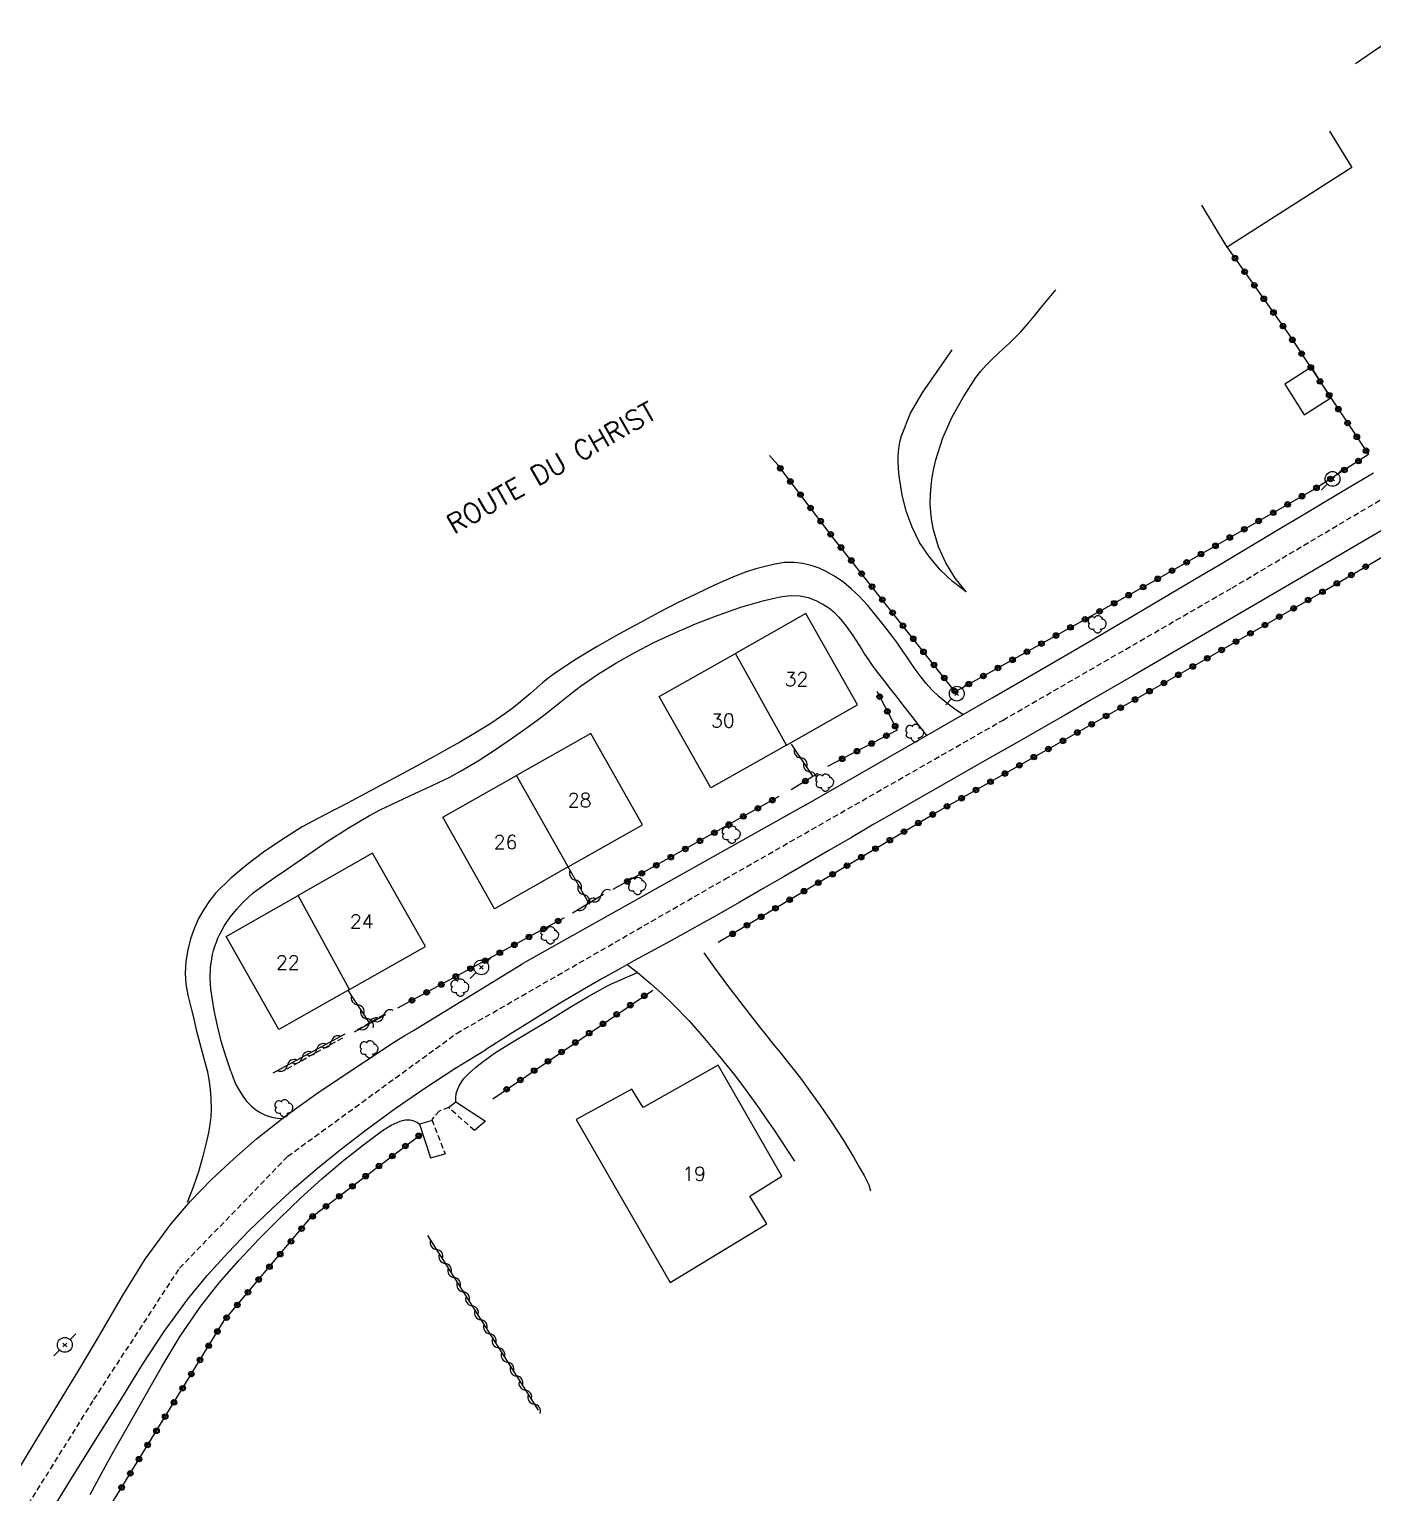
# Model space of a CAD drawing. Header units: millimetres. Extents: x 200000 to 201001, y 52999 to 54001.
# Drawn here: x 200751.3 to 200872.5, y 53816.2 to 53948.1 of the extents above; entities that cross this region are included whole.
import ezdxf
from ezdxf.enums import TextEntityAlignment as Align

# ---------------------------------------------------------------- set-up
doc = ezdxf.new("R2010")
doc.units = ezdxf.units.MM
doc.linetypes.add('DASHED', pattern=[0.75, 0.5, -0.25])
doc.layers.get('0').update_dxf_attribs({"linetype": 'CONTINUOUS'})
for name, color, linetype in [('W0001', 6, 'DASHED'), ('W0008', 7, 'CONTINUOUS'), ('W0017', 7, 'CONTINUOUS'), ('W0101', 7, 'CONTINUOUS'), ('W0104', 1, 'CONTINUOUS'), ('W0105', 7, 'CONTINUOUS'), ('W0112', 1, 'DASHED'), ('W0211', 2, 'CONTINUOUS'), ('W0214', 2, 'CONTINUOUS'), ('W0300', 7, 'CONTINUOUS'), ('W0310', 3, 'CONTINUOUS'), ('W0322', 7, 'CONTINUOUS'), ('W0323', 7, 'CONTINUOUS'), ('W0473', 7, 'CONTINUOUS'), ('W0989', 7, 'CONTINUOUS'), ('W0991', 7, 'CONTINUOUS'), ('W1102', 7, 'CONTINUOUS')]:
    doc.layers.add(name, color=color, linetype=linetype)
doc.styles.get("Standard").update_dxf_attribs({"font": 'romans.shx', "width": 0.85})

# ---------------------------------------------------------------- blocks, each defined once
blk = doc.blocks.new('T300')
for p, q in [((-0.8, 0.51), (-0.86, 0.34)), ((-0.86, 0.34), (-0.86, 0.17)), ((-0.86, 0.17), (-0.74, 0.06)), ((-0.69, 0.63), (-0.8, 0.51)), ((-0.8, -0.06), (-0.74, 0.06)), ((-0.74, 0.06), (-0.69, 0.11)), ((-0.57, 0.69), (-0.69, 0.63)), ((-0.46, 0.69), (-0.57, 0.69)), ((-0.29, 0.63), (-0.46, 0.69)), ((-0.29, 0.63), (-0.17, 0.74)), ((-0.23, 0.57), (-0.29, 0.63)), ((-0.17, 0.74), (-0.06, 0.8)), ((-0.06, 0.8), (0.06, 0.8)), ((0.06, 0.8), (0.23, 0.74)), ((0.23, 0.74), (0.34, 0.63)), ((0.34, 0.63), (0.4, 0.51)), ((0.46, 0.46), (0.34, 0.46)), ((0.4, 0.51), (0.4, 0.46)), ((0.57, 0.4), (0.46, 0.46)), ((0.57, 0.4), (0.69, 0.29)), ((0.69, 0.29), (0.74, 0.17)), ((0.74, 0.06), (0.69, -0.17)), ((0.74, 0.17), (0.74, 0.06)), ((-0.8, -0.17), (-0.8, -0.06)), ((-0.8, -0.23), (-0.8, -0.17)), ((-0.74, -0.34), (-0.8, -0.23)), ((-0.69, -0.4), (-0.74, -0.34)), ((-0.51, -0.46), (-0.69, -0.4)), ((-0.4, -0.46), (-0.51, -0.46)), ((-0.4, -0.46), (-0.34, -0.46)), ((-0.34, -0.46), (-0.34, -0.4)), ((-0.34, -0.51), (-0.34, -0.46)), ((-0.29, -0.63), (-0.34, -0.51)), ((-0.17, -0.74), (-0.29, -0.63)), ((-0.06, -0.8), (-0.17, -0.74)), ((0.06, -0.8), (-0.06, -0.8)), ((0.17, -0.74), (0.06, -0.8)), ((0.23, -0.69), (0.17, -0.74)), ((0.29, -0.46), (0.23, -0.46)), ((0.29, -0.63), (0.23, -0.69)), ((0.46, -0.4), (0.29, -0.46)), ((0.34, -0.51), (0.29, -0.63)), ((0.34, -0.51), (0.34, -0.46)), ((0.57, -0.34), (0.46, -0.4)), ((0.63, -0.29), (0.57, -0.34)), ((0.69, -0.17), (0.63, -0.29))]:
    blk.add_line(p, q)
blk = doc.blocks.new('T473')
for p, q in [((-0.166667, 0.166667), (0.166667, -0.166667)), ((-0.166667, -0.166667), (0.166667, 0.166667)), ((0.500001, 0.500001), (1.000002, 1.000002)), ((-1.000002, -1.000002), (-0.500001, -0.500001))]:
    blk.add_line(p, q)
blk.add_ellipse((0, 0), major_axis=(0.471405, 0.471405), ratio=1, start_param=5.4977871438, end_param=11.780972451)
blk = doc.blocks.new('t323o')
at = {"color": 0, "linetype": 'Continuous'}
for radius in [0.25, 0.15]:
    blk.add_circle((0, 0), radius, dxfattribs=at)
blk = doc.blocks.new('t310o')
at = {"color": 0, "linetype": 'Continuous'}
for centre, start, end in [((-0.5, 0.38), 216.8699, 323.1304), ((0.5, -0.37), 36.8699, 143.1303)]:
    blk.add_arc(centre, 0.625, start, end, dxfattribs=at)
blk = doc.blocks.new('t322o')
at = {"color": 0, "linetype": 'Continuous'}
for radius in [0.25, 0.15]:
    blk.add_circle((0, 0), radius, dxfattribs=at)

msp = doc.modelspace()

# ---------------------------------------------------------------- linework, layer by layer
at = {"layer": 'W0001'}
msp.add_lwpolyline([(200669.12, 53671), (200676.42, 53687.25), (200684.88, 53705.97), (200698.03, 53727.98), (200708.53, 53746.21), (200722.05, 53768.82), (200738.67, 53793.89), (200749.26, 53811.95), (200757.17, 53824.58), (200764.89, 53836.41), (200774.64, 53846.5), (200789.88, 53857.58), (200814.08, 53871.49), (200839.17, 53885.83), (200859.82, 53897.75), (200881.31, 53910.48), (200903.28, 53923.1)], dxfattribs=at)
at = {"layer": 'W0008'}
for points in [[(200838.19, 53887.83), (200842.44, 53890.3), (200846.68, 53892.77), (200850.92, 53895.25), (200855.15, 53897.74), (200856.97, 53898.82), (200858.78, 53899.89), (200860.59, 53900.97), (200862.39, 53902.06), (200864.2, 53903.14), (200866.01, 53904.22), (200867.82, 53905.3), (200869.63, 53906.38), (200871.1, 53907.26), (200872.57, 53908.13)], [(200874.72, 53903.74), (200870.75, 53901.43), (200866.79, 53899.11), (200862.83, 53896.8), (200858.87, 53894.48), (200854.91, 53892.17), (200850.94, 53889.86), (200846.97, 53887.57), (200844.8, 53886.31), (200842.62, 53885.06), (200840.43, 53883.82), (200838.25, 53882.58), (200836.07, 53881.33), (200833.89, 53880.09), (200831.71, 53878.84), (200829.53, 53877.6), (200827.5, 53876.43), (200825.48, 53875.25), (200823.45, 53874.08), (200821.43, 53872.9), (200819.41, 53871.72), (200817.39, 53870.55), (200815.36, 53869.38), (200813.33, 53868.22), (200811.84, 53867.39), (200810.35, 53866.57), (200808.86, 53865.75), (200807.36, 53864.93), (200805.87, 53864.12), (200804.38, 53863.29), (200802.9, 53862.46), (200801.42, 53861.6), (200799.17, 53860.27), (200796.92, 53858.9), (200794.7, 53857.52), (200792.49, 53856.11)], [(200821.38, 53878.18), (200838.19, 53887.83)], [(200821.38, 53878.18), (200795.86, 53863.88)], [(200785.99, 53857.85), (200795.86, 53863.88)], [(200749.35, 53816.57), (200752.56, 53821.9), (200755.8, 53827.21), (200757.78, 53830.54), (200759.74, 53833.91), (200761.8, 53837.22), (200764.1, 53840.38), (200765.88, 53842.45), (200767.78, 53844.41), (200769.78, 53846.28), (200771.84, 53848.07), (200774.5, 53850.18), (200777.27, 53852.16), (200780.08, 53854.06), (200782.91, 53855.93), (200783.67, 53856.43), (200784.43, 53856.92), (200785.21, 53857.39), (200785.99, 53857.85)], [(200750.46, 53809.82), (200752.88, 53813.79), (200755.32, 53817.74), (200757.8, 53821.68), (200759.68, 53824.69), (200761.55, 53827.73), (200763.5, 53830.71), (200765.6, 53833.59), (200767.37, 53835.74), (200769.24, 53837.81), (200771.18, 53839.8), (200773.17, 53841.74), (200775.23, 53843.62), (200777.34, 53845.44), (200779.51, 53847.19), (200781.72, 53848.88), (200784.34, 53850.8), (200787.01, 53852.64), (200789.72, 53854.41), (200792.49, 53856.11)]]:
    msp.add_lwpolyline(points, dxfattribs=at)
at = {"layer": 'W0017'}
for points in [[(200835.55, 53886.3), (200834.8, 53886.8), (200834.08, 53887.34), (200833.39, 53887.93), (200832.74, 53888.56), (200832.24, 53889.11), (200831.77, 53889.69), (200831.32, 53890.3), (200830.9, 53890.91), (200830.48, 53891.53), (200830.06, 53892.14), (200829.63, 53892.75), (200829.18, 53893.35), (200828.46, 53894.29), (200827.73, 53895.24), (200826.98, 53896.16), (200826.15, 53897.03), (200825.49, 53897.64), (200824.79, 53898.22), (200824.05, 53898.75), (200823.26, 53899.2), (200822.57, 53899.51), (200821.85, 53899.77), (200821.11, 53899.94), (200820.35, 53900.03), (200819.46, 53900.02), (200818.58, 53899.89), (200817.72, 53899.68), (200816.87, 53899.45), (200815.93, 53899.16), (200815.01, 53898.8), (200814.11, 53898.41), (200813.21, 53898.01), (200811.5, 53897.22), (200809.8, 53896.39), (200808.12, 53895.52), (200806.45, 53894.63), (200804.5, 53893.56), (200802.56, 53892.46), (200800.66, 53891.31), (200798.8, 53890.08), (200798.22, 53889.66), (200797.65, 53889.21), (200797.1, 53888.74), (200796.56, 53888.26), (200796.02, 53887.79), (200795.47, 53887.32), (200794.9, 53886.87), (200794.32, 53886.44), (200792.96, 53885.53), (200791.57, 53884.67), (200790.16, 53883.85), (200788.74, 53883.04), (200787.92, 53882.58), (200787.08, 53882.12), (200786.25, 53881.67), (200785.41, 53881.22), (200784.57, 53880.78), (200783.73, 53880.33), (200782.89, 53879.88), (200782.05, 53879.43), (200780.03, 53878.35), (200777.98, 53877.29), (200775.96, 53876.19), (200774.01, 53874.97), (200772.47, 53873.91), (200770.95, 53872.79), (200769.5, 53871.58), (200768.17, 53870.24), (200767.59, 53869.52), (200767.07, 53868.75), (200766.61, 53867.95), (200766.23, 53867.1), (200765.88, 53866.11), (200765.62, 53865.1), (200765.45, 53864.06), (200765.38, 53863.01), (200765.45, 53862.02), (200765.64, 53861.04), (200765.88, 53860.08), (200766.11, 53859.13), (200766.4, 53857.89), (200766.71, 53856.66), (200767.04, 53855.43), (200767.39, 53854.21)], [(200769.52, 53854.18), (200769.05, 53855.52), (200768.65, 53856.88), (200768.3, 53858.26), (200768.02, 53859.65), (200767.86, 53860.61), (200767.72, 53861.57), (200767.65, 53862.55), (200767.68, 53863.53), (200767.73, 53863.92), (200767.79, 53864.3), (200767.87, 53864.68), (200767.96, 53865.06), (200768.08, 53865.43), (200768.21, 53865.8), (200768.35, 53866.16), (200768.52, 53866.52), (200768.94, 53867.31), (200769.45, 53868.05), (200770.01, 53868.75), (200770.61, 53869.41), (200771.52, 53870.24), (200772.51, 53870.98), (200773.52, 53871.67), (200774.52, 53872.35), (200776.36, 53873.63), (200778.21, 53874.88), (200780.1, 53876.08), (200782.02, 53877.22), (200783.03, 53877.76), (200784.05, 53878.26), (200785.08, 53878.74), (200786.12, 53879.21), (200787.16, 53879.68), (200788.19, 53880.16), (200789.21, 53880.66), (200790.22, 53881.21), (200791.82, 53882.16), (200793.38, 53883.18), (200794.91, 53884.23), (200796.44, 53885.3), (200797.22, 53885.87), (200797.98, 53886.45), (200798.74, 53887.05), (200799.49, 53887.66), (200800.24, 53888.26), (200801.01, 53888.84), (200801.79, 53889.41), (200802.59, 53889.95), (200804.25, 53890.97), (200805.94, 53891.92), (200807.67, 53892.81), (200809.44, 53893.64), (200811.43, 53894.5), (200813.46, 53895.3), (200815.52, 53896.01), (200817.62, 53896.6), (200818.4, 53896.79), (200819.21, 53896.96), (200820.03, 53897.06), (200820.86, 53897.03), (200821.58, 53896.87), (200822.27, 53896.61), (200822.92, 53896.27), (200823.53, 53895.88), (200823.95, 53895.53), (200824.33, 53895.13), (200824.67, 53894.71), (200825.01, 53894.28), (200825.31, 53893.88), (200825.6, 53893.46), (200825.88, 53893.04), (200826.15, 53892.62), (200826.41, 53892.19), (200826.68, 53891.76), (200826.96, 53891.34), (200827.25, 53890.93), (200827.81, 53890.16), (200828.4, 53889.4), (200828.99, 53888.65), (200829.57, 53887.89), (200830.25, 53887.02), (200830.93, 53886.15), (200831.61, 53885.29), (200832.29, 53884.42)], [(200805.24, 53863.81), (200806.32, 53862.97), (200807.37, 53862.09), (200808.39, 53861.17), (200809.38, 53860.22), (200810.84, 53858.7), (200812.24, 53857.12), (200813.59, 53855.5), (200814.91, 53853.86), (200815.66, 53852.89), (200816.38, 53851.9), (200817.09, 53850.9), (200817.8, 53849.89), (200818.45, 53848.94), (200819.1, 53847.99), (200819.73, 53847.03), (200820.36, 53846.06)], [(200812.16, 53864.83), (200813.24, 53863.37), (200814.32, 53861.91), (200815.42, 53860.46), (200816.52, 53859.01), (200817.15, 53858.21), (200817.79, 53857.41), (200818.43, 53856.61), (200819.08, 53855.82), (200819.72, 53855.03), (200820.36, 53854.22), (200820.99, 53853.41), (200821.59, 53852.59), (200822.67, 53851.08), (200823.72, 53849.54), (200824.73, 53847.98), (200825.69, 53846.38), (200826.16, 53845.59), (200826.64, 53844.78), (200827.06, 53843.93), (200827.22, 53843.39)], [(200767.37, 53854.27), (200767.54, 53853.42), (200767.66, 53852.55), (200767.72, 53851.68), (200767.73, 53850.81), (200767.7, 53850.09), (200767.62, 53849.37), (200767.5, 53848.66), (200767.35, 53847.95), (200767, 53846.52), (200766.59, 53845.11), (200766.11, 53843.71), (200765.58, 53842.34)], [(200769.52, 53854.18), (200769.71, 53853.56), (200769.97, 53852.96), (200770.28, 53852.39), (200770.64, 53851.84), (200770.97, 53851.43), (200771.35, 53851.04), (200771.76, 53850.7), (200772.22, 53850.41), (200772.7, 53850.19), (200773.21, 53850.03), (200773.73, 53849.94), (200774.26, 53849.91)]]:
    msp.add_lwpolyline(points, dxfattribs=at)
at = {"layer": 'W0101'}
for points in [[(200819.62, 53883.58), (200826.03, 53887.21), (200821.38, 53895.43), (200815.03, 53891.83)], [(200819.62, 53883.58), (200812.81, 53879.72), (200808.15, 53887.94), (200815.03, 53891.83)], [(200799.95, 53872.59), (200806.65, 53876.38), (200801.99, 53884.62), (200795.29, 53880.83)], [(200799.95, 53872.59), (200793.29, 53868.82), (200788.63, 53877.07), (200795.29, 53880.83)], [(200780.21, 53861.53), (200787.06, 53865.41), (200782.3, 53873.82), (200775.59, 53870.02)], [(200780.21, 53861.53), (200773.84, 53857.92), (200769.08, 53866.33), (200775.59, 53870.02)]]:
    msp.add_lwpolyline(points, dxfattribs=at)
msp.add_lwpolyline([(200813.48, 53854.73), (200806.69, 53850.91), (200805.67, 53852.56), (200800.66, 53849.82), (200809.14, 53835.11), (200817.85, 53840.41), (200816.32, 53842.91), (200819.22, 53844.7)], close=True, dxfattribs=at)
at = {"layer": 'W0104'}
msp.add_lwpolyline([(200868.61, 53938.93), (200870.61, 53935.64), (200859.38, 53928.46), (200857.09, 53932.26)], dxfattribs=at)
msp.add_lwpolyline([(200864.59, 53916.11), (200866.33, 53913.36), (200868.73, 53914.88), (200866.99, 53917.63)], close=True, dxfattribs=at)
at = {"layer": 'W0105'}
for points in [[(200789.15, 53850.89), (200789.82, 53851.41), (200792.47, 53849.67), (200791.48, 53848.83)], [(200787.58, 53849.71), (200786.53, 53849.4), (200787.53, 53846.37), (200788.83, 53846.71)]]:
    msp.add_lwpolyline(points, dxfattribs=at)
at = {"layer": 'W0112'}
for points in [[(200780.95, 53857.93), (200783.5, 53859.39)], [(200774.58, 53854.39), (200779.68, 53857.23)], [(200791.48, 53848.83), (200789.15, 53850.89), (200788.3, 53850.58), (200787.63, 53849.81), (200788.83, 53846.71)]]:
    msp.add_lwpolyline(points, dxfattribs=at)
at = {"layer": 'W0211'}
for points in [[(200870.96, 53945.01), (200872.47, 53946.07), (200875.48, 53948.11)], [(200835.84, 53897.38), (200834.83, 53898.62), (200833.99, 53899.99), (200833.33, 53901.45), (200832.88, 53902.99), (200832.73, 53903.77), (200832.64, 53904.56), (200832.6, 53905.36), (200832.62, 53906.16), (200832.68, 53906.95), (200832.78, 53907.73), (200832.92, 53908.51), (200833.1, 53909.28), (200833.73, 53911.27), (200834.57, 53913.17), (200835.58, 53914.98), (200836.72, 53916.71), (200837.16, 53917.29), (200837.64, 53917.83), (200838.15, 53918.35), (200838.68, 53918.84), (200839.21, 53919.33), (200839.74, 53919.81), (200840.26, 53920.31), (200840.76, 53920.83), (200841.38, 53921.53), (200841.98, 53922.25), (200842.58, 53922.98), (200843.16, 53923.71), (200843.76, 53924.44), (200843.91, 53924.63)]]:
    msp.add_lwpolyline(points, dxfattribs=at)
at = {"layer": 'W0214'}
for points in [[(200835.84, 53897.38), (200834.61, 53898.31), (200833.49, 53899.38), (200832.5, 53900.56), (200831.64, 53901.84), (200830.95, 53903.21), (200830.43, 53904.65), (200830.06, 53906.13), (200829.81, 53907.63), (200829.76, 53908.1), (200829.72, 53908.58), (200829.7, 53909.07), (200829.71, 53909.55), (200829.74, 53910.03), (200829.8, 53910.51), (200829.89, 53910.99), (200830.01, 53911.46), (200830.82, 53913.49), (200831.93, 53915.38), (200833.17, 53917.16), (200834.38, 53918.93), (200834.58, 53919.22)], [(200789.82, 53851.41), (200789.81, 53851.78), (200789.85, 53852.15), (200789.95, 53852.5), (200790.1, 53852.84), (200790.51, 53853.47), (200791.03, 53854.02), (200791.59, 53854.51), (200792.16, 53854.97), (200793.29, 53855.81), (200794.49, 53856.56), (200795.71, 53857.26), (200796.91, 53857.98), (200798.51, 53858.96), (200800.12, 53859.94), (200801.73, 53860.9), (200803.38, 53861.81), (200803.85, 53862.04), (200804.33, 53862.27), (200804.81, 53862.48), (200805.29, 53862.69), (200805.5, 53862.78), (200805.71, 53862.87), (200805.93, 53862.95), (200806.14, 53863.04)], [(200756.83, 53816), (200757.86, 53817.91), (200758.9, 53819.82), (200759.97, 53821.71), (200761.6, 53824.57), (200763.22, 53827.44), (200764.94, 53830.27), (200766.81, 53832.99), (200768.46, 53835.09), (200770.22, 53837.1), (200772.05, 53839.04), (200773.93, 53840.93), (200775.8, 53842.73), (200777.72, 53844.48), (200779.7, 53846.16), (200781.74, 53847.75), (200782.46, 53848.29), (200783.18, 53848.82), (200783.96, 53849.3), (200784.78, 53849.67), (200785, 53849.74), (200785.23, 53849.79), (200785.47, 53849.8), (200785.7, 53849.79), (200785.93, 53849.73), (200786.14, 53849.65), (200786.34, 53849.54), (200786.53, 53849.4)]]:
    msp.add_lwpolyline(points, dxfattribs=at)
at = {"layer": 'W0310'}
for points in [[(200822.03, 53880.75), (200820.08, 53883.66)], [(200801.79, 53869.32), (200799.87, 53872.69)], [(200800.32, 53868.44), (200803.13, 53870.12)], [(200782.03, 53858.54), (200780.13, 53861.41)], [(200780.67, 53857.72), (200783.48, 53859.27)], [(200779.78, 53857.5), (200773.29, 53853.98)], [(200787.25, 53839.36), (200797.22, 53823.6)]]:
    msp.add_lwpolyline(points, dxfattribs=at)
at = {"layer": 'W0322'}
for points in [[(200793.15, 53851.69), (200807.56, 53861.49)], [(200744.14, 53792.75), (200752.5, 53804.99), (200768.92, 53831.7), (200776.71, 53840.94), (200786.8, 53848.59)]]:
    msp.add_lwpolyline(points, dxfattribs=at)
at = {"layer": 'W0323'}
for points in [[(200859.36, 53928.5), (200864.94, 53920.6), (200872.13, 53909.76), (200867.25, 53906.65), (200852.82, 53898.39), (200834.85, 53888.38), (200830.49, 53893.88), (200823.85, 53902.26), (200818.85, 53908.83), (200818.11, 53909.68)], [(200813.48, 53865.79), (200833.08, 53877.47), (200844.44, 53883.9), (200857.26, 53891.22), (200867.6, 53897.18), (200877.88, 53903.15)], [(200827.77, 53888.44), (200829.61, 53884.93), (200823.32, 53881.63)], [(200822.45, 53881.01), (200820.05, 53879.54)], [(200818.94, 53878.93), (200803.97, 53870.54)], [(200799.58, 53868), (200784.54, 53859.85)]]:
    msp.add_lwpolyline(points, dxfattribs=at)
at = {"layer": 'W1102'}
for points in [[(200819.62, 53883.58), (200815.03, 53891.83)], [(200799.95, 53872.59), (200795.29, 53880.83)], [(200780.21, 53861.53), (200775.59, 53870.02)]]:
    msp.add_lwpolyline(points, dxfattribs=at)

# ---------------------------------------------------------------- block references
at = {"layer": 'W0300'}
for p in [(200847.7, 53894.46), (200831.24, 53884.65), (200823.13, 53880.19), (200814.7, 53875.49), (200806.2, 53870.87), (200798.33, 53866.41), (200790.22, 53861.7), (200782.03, 53856.14), (200774.34, 53850.82)]:
    msp.add_blockref('T300', p, dxfattribs=at)
at = {"layer": 'W0310'}
for p, rotation in [((200820.92, 53882.42), 123.7944809221098), ((200821.75, 53881.17), 123.7944809221098), ((200800.61, 53871.39), 119.6333007289516), ((200801.35, 53870.09), 119.6333007289516), ((200802.9, 53869.98), 30.78670524439614), ((200801.61, 53869.21), 30.78670524439614), ((200780.96, 53860.16), 123.5560695760142), ((200781.79, 53858.91), 123.5560695760142), ((200783.29, 53859.17), 28.87957897333639), ((200781.98, 53858.44), 28.87957897333639), ((200778.57, 53856.84), 208.475360516282), ((200775.93, 53855.41), 208.475360516282), ((200777.25, 53856.13), 208.475360516282), ((200774.61, 53854.7), 208.475360516282), ((200788.05, 53838.1), 302.3170026461916), ((200788.85, 53836.83), 302.3170026461916), ((200789.65, 53835.56), 302.3170026461916), ((200790.46, 53834.29), 302.3170026461916), ((200791.26, 53833.02), 302.3170026461916), ((200792.06, 53831.76), 302.3170026461916), ((200792.86, 53830.49), 302.3170026461916), ((200793.66, 53829.22), 302.3170026461916), ((200794.47, 53827.95), 302.3170026461916), ((200795.27, 53826.69), 302.3170026461916), ((200796.07, 53825.42), 302.3170026461916), ((200796.87, 53824.15), 302.3170026461916)]:
    msp.add_blockref('t310o', p, dxfattribs=dict(at, rotation=rotation))
at = {"layer": 'W0322'}
for p, rotation in [((200806.8, 53860.97), 34.21733400421846), ((200805.55, 53860.13), 34.21733400421846), ((200803.07, 53858.44), 34.21733400421846), ((200804.31, 53859.29), 34.21733400421846), ((200801.83, 53857.6), 34.21733400421846), ((200799.35, 53855.91), 34.21733400421846), ((200800.59, 53856.76), 34.21733400421846), ((200796.87, 53854.23), 34.21733400421846), ((200798.11, 53855.07), 34.21733400421846), ((200795.63, 53853.38), 34.21733400421846), ((200794.39, 53852.54), 34.21733400421846), ((200786.46, 53848.34), 37.19390596121649), ((200784.07, 53846.52), 37.19390596121649), ((200785.26, 53847.43), 37.19390596121649), ((200782.87, 53845.62), 37.19390596121649), ((200780.49, 53843.8), 37.19390596121649), ((200781.68, 53844.71), 37.19390596121649), ((200779.29, 53842.9), 37.19390596121649), ((200776.9, 53841.08), 37.19390596121649), ((200778.1, 53841.99), 37.19390596121649), ((200775.9, 53839.98), 49.86664647948137), ((200774.93, 53838.83), 49.86664647948137), ((200773.96, 53837.68), 49.86664647948137), ((200773, 53836.54), 49.86664647948137), ((200772.03, 53835.39), 49.86664647948137), ((200770.1, 53833.1), 49.86664647948137), ((200771.06, 53834.24), 49.86664647948137), ((200769.13, 53831.95), 49.86664647948137), ((200768.3, 53830.7), 58.41787863180326), ((200767.52, 53829.42), 58.41787863180326), ((200766.73, 53828.14), 58.41787863180326), ((200765.95, 53826.87), 58.41787863180326), ((200765.16, 53825.59), 58.41787863180326), ((200764.38, 53824.31), 58.41787863180326), ((200763.59, 53823.03), 58.41787863180326), ((200762.81, 53821.75), 58.41787863180326), ((200762.02, 53820.48), 58.41787863180326), ((200761.23, 53819.2), 58.41787863180326), ((200760.45, 53817.92), 58.41787863180326), ((200759.66, 53816.64), 58.41787863180326)]:
    msp.add_blockref('t322o', p, dxfattribs=dict(at, rotation=rotation))
at = {"layer": 'W0323'}
for p, rotation in [((200860.08, 53927.47), 305.2360948512847), ((200860.95, 53926.25), 305.2360948512847), ((200861.82, 53925.02), 305.2360948512847), ((200862.68, 53923.8), 305.2360948512847), ((200863.55, 53922.57), 305.2360948512847), ((200864.41, 53921.35), 305.2360948512847), ((200865.26, 53920.11), 303.576470397372), ((200866.09, 53918.86), 303.576470397372), ((200866.92, 53917.61), 303.576470397372), ((200867.75, 53916.36), 303.576470397372), ((200868.58, 53915.11), 303.576470397372), ((200869.41, 53913.86), 303.576470397372), ((200870.24, 53912.61), 303.576470397372), ((200871.07, 53911.36), 303.576470397372), ((200871.9, 53910.11), 303.576470397372), ((200819.07, 53908.53), 127.3126220095022), ((200869.96, 53908.38), 212.4765066643647), ((200871.22, 53909.18), 212.4765066643647), ((200819.98, 53907.34), 127.3126220095022), ((200868.69, 53907.57), 212.4765066643647), ((200820.89, 53906.15), 127.3126220095022), ((200866.13, 53906.01), 209.8064055661453), ((200867.43, 53906.77), 212.4765066643647), ((200821.8, 53904.95), 127.3126220095022), ((200863.53, 53904.52), 209.8064055661453), ((200864.83, 53905.27), 209.8064055661453), ((200822.71, 53903.76), 127.3126220095022), ((200860.92, 53903.03), 209.8064055661453), ((200862.22, 53903.78), 209.8064055661453), ((200823.62, 53902.57), 127.3126220095022), ((200859.62, 53902.29), 209.8064055661453), ((200824.54, 53901.39), 128.3709877324768), ((200857.02, 53900.79), 209.8064055661453), ((200858.32, 53901.54), 209.8064055661453), ((200825.48, 53900.21), 128.3709877324768), ((200826.41, 53899.03), 128.3709877324768), ((200854.41, 53899.3), 209.8064055661453), ((200855.72, 53900.05), 209.8064055661453), ((200871.87, 53899.66), 30.11556780076041), ((200827.34, 53897.86), 128.3709877324768), ((200851.8, 53897.82), 209.1073663660788), ((200853.11, 53898.56), 209.8064055661453), ((200869.27, 53898.15), 30.11556780076041), ((200870.57, 53898.91), 30.11556780076041), ((200828.27, 53896.68), 128.3709877324768), ((200849.18, 53896.36), 209.1073663660788), ((200850.49, 53897.09), 209.1073663660788), ((200866.68, 53896.65), 29.98963685899632), ((200867.97, 53897.4), 30.11556780076041), ((200829.2, 53895.51), 128.3709877324768), ((200847.87, 53895.63), 209.1073663660788), ((200864.08, 53895.15), 29.98963685899632), ((200865.38, 53895.9), 29.98963685899632), ((200830.13, 53894.33), 128.3709877324768), ((200845.25, 53894.18), 209.1073663660788), ((200846.56, 53894.91), 209.1073663660788), ((200862.78, 53894.4), 29.98963685899632), ((200831.06, 53893.15), 128.4072426136802), ((200842.63, 53892.72), 209.1073663660788), ((200843.94, 53893.45), 209.1073663660788), ((200860.18, 53892.9), 29.98963685899632), ((200861.48, 53893.65), 29.98963685899632), ((200831.99, 53891.98), 128.4072426136802), ((200840.01, 53891.26), 209.1073663660788), ((200841.32, 53891.99), 209.1073663660788), ((200857.58, 53891.4), 29.98963685899632), ((200858.88, 53892.15), 29.98963685899632), ((200832.93, 53890.8), 128.4072426136802), ((200837.39, 53889.8), 209.1073663660788), ((200838.7, 53890.53), 209.1073663660788), ((200854.98, 53889.91), 29.72466876974385), ((200856.28, 53890.66), 29.72466876974385), ((200833.86, 53889.63), 128.4072426136802), ((200834.79, 53888.45), 128.4072426136802), ((200836.08, 53889.07), 209.1073663660788), ((200853.67, 53889.17), 29.72466876974385), ((200828.03, 53887.94), 297.7625851518912), ((200851.07, 53887.68), 29.72466876974385), ((200852.37, 53888.43), 29.72466876974385), ((200828.73, 53886.61), 297.7625851518912), ((200848.46, 53886.2), 29.72466876974385), ((200849.77, 53886.94), 29.72466876974385), ((200829.43, 53885.28), 297.7625851518912), ((200845.86, 53884.71), 29.72466876974385), ((200847.16, 53885.45), 29.72466876974385), ((200827.31, 53883.72), 207.7085780598057), ((200828.64, 53884.42), 207.7085780598057), ((200843.25, 53883.22), 29.51193086983012), ((200844.56, 53883.96), 29.72466876974385), ((200824.65, 53882.33), 207.7085780598057), ((200825.98, 53883.02), 207.7085780598057), ((200841.94, 53882.49), 29.51193086983012), ((200839.33, 53881.01), 29.51193086983012), ((200840.64, 53881.75), 29.51193086983012), ((200821.33, 53880.33), 211.5138183567602), ((200836.72, 53879.53), 29.51193086983012), ((200838.03, 53880.27), 29.51193086983012), ((200818.36, 53878.61), 209.2591951161056), ((200834.11, 53878.05), 29.51193086983012), ((200835.42, 53878.79), 29.51193086983012), ((200815.74, 53877.14), 209.2591951161056), ((200817.05, 53877.87), 209.2591951161056), ((200832.81, 53877.31), 30.78928889613296), ((200813.13, 53875.67), 209.2591951161056), ((200814.44, 53876.41), 209.2591951161056), ((200830.23, 53875.77), 30.78928889613296), ((200831.52, 53876.54), 30.78928889613296), ((200810.51, 53874.21), 209.2591951161056), ((200811.82, 53874.94), 209.2591951161056), ((200827.66, 53874.24), 30.78928889613296), ((200828.95, 53875), 30.78928889613296), ((200807.89, 53872.74), 209.2591951161056), ((200809.2, 53873.47), 209.2591951161056), ((200825.08, 53872.7), 30.78928889613296), ((200826.37, 53873.47), 30.78928889613296), ((200806.58, 53872.01), 209.2591951161056), ((200823.79, 53871.93), 30.78928889613296), ((200805.27, 53871.27), 209.2591951161056), ((200821.21, 53870.4), 30.78928889613296), ((200822.5, 53871.16), 30.78928889613296), ((200818.64, 53868.86), 30.78928889613296), ((200819.92, 53869.63), 30.78928889613296), ((200799.04, 53867.71), 208.4413341415103), ((200816.06, 53867.33), 30.78928889613296), ((200817.35, 53868.09), 30.78928889613296), ((200796.41, 53866.28), 208.4413341415103), ((200797.72, 53866.99), 208.4413341415103), ((200814.77, 53866.56), 30.78928889613296), ((200793.77, 53864.85), 208.4413341415103), ((200795.09, 53865.56), 208.4413341415103), ((200791.13, 53863.42), 208.4413341415103), ((200792.45, 53864.13), 208.4413341415103), ((200789.81, 53862.71), 208.4413341415103), ((200787.17, 53861.28), 208.4413341415103), ((200788.49, 53861.99), 208.4413341415103), ((200785.85, 53860.56), 208.4413341415103)]:
    msp.add_blockref('t323o', p, dxfattribs=dict(at, rotation=rotation))
at = {"layer": 'W0473'}
for p in [(200868.88, 53907.57), (200834.99, 53888.21), (200792.1, 53863.53), (200754.54, 53829.5)]:
    msp.add_blockref('T473', p, dxfattribs=at)

# ---------------------------------------------------------------- texts
at = {"layer": 'W0989'}
msp.add_text('ROUTE DU CHRIST', height=1.75, rotation=29.8269, dxfattribs=at).set_placement((200798.41, 53908.59), align=Align.MIDDLE_CENTER)
at = {"layer": 'W0991'}
for s, p in [('32', (200820.53, 53889.51)), ('30', (200813.89, 53885.78)), ('28', (200800.97, 53878.61)), ('26', (200794.29, 53874.83)), ('24', (200781.32, 53867.68)), ('22', (200774.65, 53863.97)), ('19', (200811.29, 53844.92))]:
    msp.add_text(s, height=1.25, dxfattribs=at).set_placement(p, align=Align.MIDDLE_CENTER)

doc.saveas('drawing.dxf')
